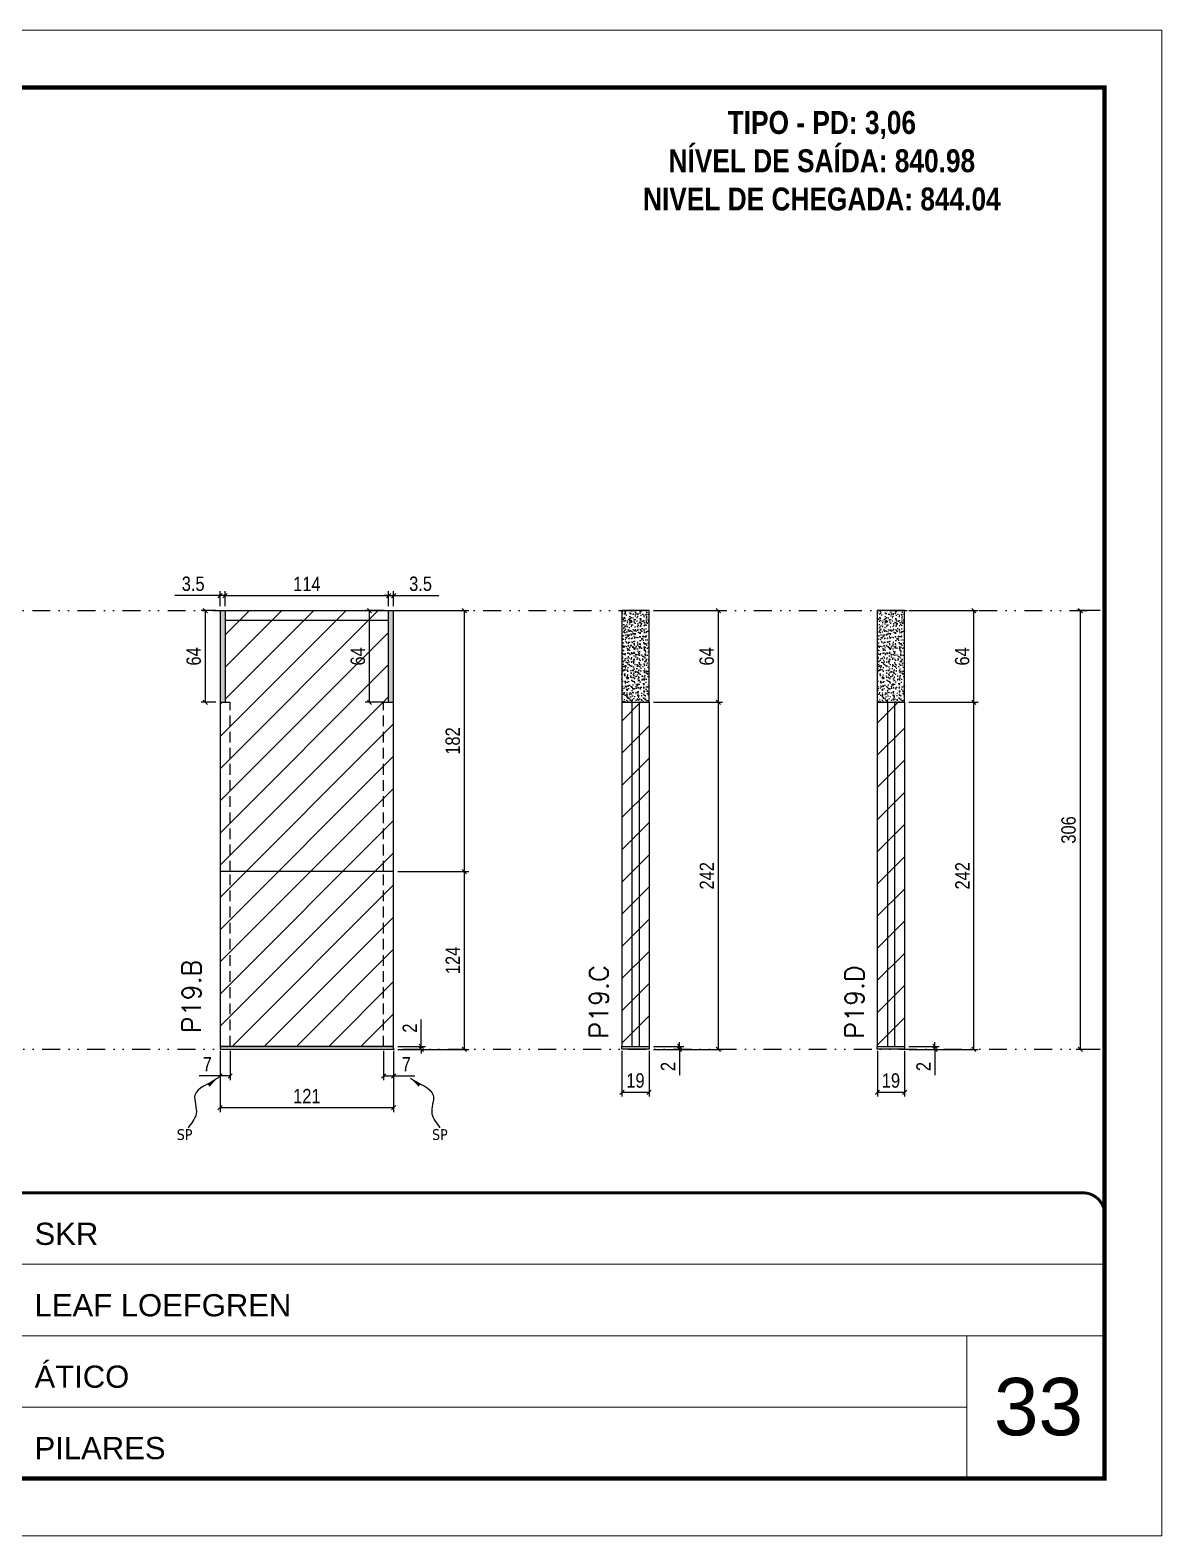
# Model space of a CAD drawing. Extents: x 14400 to 27878, y -21631 to 6985.
# Drawn here: x 15109 to 15898, y -3254 to -2204 of the extents above; entities that cross this region are included whole.
import ezdxf

# ---------------------------------------------------------------- set-up
doc = ezdxf.new("R2010")
doc.units = 0
for name, pattern in [('CONTINUO', [0]), ('DASHED', [0.75, 0.5, -0.25]), ('DIVIDE2', [0.625, 0.25, -0.125, 0, -0.125, 0, -0.125]), ('HIDDEN', [0.375, 0.25, -0.125])]:
    doc.linetypes.add(name, pattern=pattern)
for name, color, linetype, lineweight in [('CARIMBO', 255, 'Continuous', 9), ('Folhas', 255, 'Continuous', 9), ('Hachura', 251, 'Continuous', 9), ('SARRAFO DE PRESSAO', 251, 'DASHED', 9), ('Texto Seção', 7, 'Continuous', 15)]:
    doc.layers.add(name, color=color, linetype=linetype, lineweight=lineweight)
for name, color, linetype in [('COTA', 241, 'Continuous'), ('NOMENCLATURA', 7, 'Continuous'), ('Nível', 160, 'Continuous'), ('Painéis', 200, 'Continuous'), ('SARR_2.2x7', 40, 'Continuous'), ('texto', 7, 'Continuous')]:
    doc.layers.add(name, color=color, linetype=linetype)
doc.styles.add('ARIAL', font='arial.ttf')
doc.styles.add('COTA TECNICA', font='techl___.ttf', dxfattribs={"height": 10})
doc.styles.add('COTA TECNICA-50', font='techl___.ttf', dxfattribs={"height": 10})
doc.styles.add('REGUA-120', font='ROMANS.shx', dxfattribs={"height": 15})
doc.styles.add('ROMANC', font='techb___.ttf', dxfattribs={"height": 2.5})
doc.styles.get("Standard").update_dxf_attribs({"font": 'arial.ttf'})
doc.dimstyles.new('COTA PAINEL-50', dxfattribs={"dimtxt": 10, "dimasz": 3, "dimexe": 3, "dimexo": 3, "dimgap": 3, "dimtad": 1, "dimdec": 1, "dimzin": 12, "dimdsep": 46, "dimtxsty": 'COTA TECNICA-50', "dimblk1": 'OBLIQUE', "dimblk2": 'OBLIQUE', "dimsah": 1, "dimcen": 0.9, "dimclrd": 4, "dimclre": 4, "dimclrt": 240, "dimadec": 1, "dimazin": 3, "dimtfac": 1, "dimtdec": 1, "dimtmove": 0, "dimatfit": 3, "dimfxl": 1, "dimtolj": 1, "dimtzin": 12, "dimarcsym": 0})
doc.dimstyles.new('PAINEL', dxfattribs={"dimtxt": 10, "dimasz": 3, "dimexe": 3, "dimexo": 3, "dimgap": 3, "dimtad": 1, "dimdec": 1, "dimzin": 12, "dimdsep": 46, "dimtxsty": 'COTA TECNICA', "dimblk1": 'OBLIQUE', "dimblk2": 'OBLIQUE', "dimsah": 1, "dimcen": 0.9, "dimclrd": 4, "dimclre": 4, "dimclrt": 240, "dimadec": 1, "dimazin": 3, "dimtfac": 1, "dimtdec": 1, "dimtmove": 0, "dimatfit": 3, "dimfxl": 1, "dimtolj": 1, "dimtzin": 12, "dimarcsym": 0})
doc.dimstyles.get("Standard").update_dxf_attribs({"dimtxt": 0.18, "dimasz": 0.18, "dimexe": 0.18, "dimexo": 0.0625, "dimgap": 0.09, "dimtad": 0, "dimtih": 1, "dimtoh": 1, "dimdec": 4, "dimzin": 0, "dimdsep": 46, "dimtxsty": 'Standard', "dimcen": 0.09, "dimadec": 0, "dimazin": 0, "dimtfac": 1, "dimtdec": 4, "dimtofl": 0, "dimtmove": 0, "dimatfit": 3, "dimfxl": 1, "dimtolj": 1, "dimtzin": 0, "dimarcsym": 0})

# ---------------------------------------------------------------- blocks, each defined once
blk = doc.blocks.new('9999999999')
at = {"color": 30, "linetype": 'CONTINUO'}
for p, q in [((98564.6, 34379.6), (99584, 34379.6)), ((98564.6, 34329.8), (99488, 34329.8)), ((99584, 34329.8), (99488, 34329.8)), ((99488, 34329.8), (99488, 34230.2)), ((98564.6, 34280), (99488, 34280))]:
    blk.add_line(p, q, dxfattribs=at)
at = {"color": 30, "linetype": 'CONTINUO', "const_width": 2}
blk.add_lwpolyline([(99584, 34230.2), (99584, 34414.4, 0.414214), (99569, 34429.4), (98229, 34429.4, 0.414214), (98214, 34414.4), (98214, 34245.2, 0.414214), (98229, 34230.2), (99584, 34230.2)], format="xyb", dxfattribs=at)
at = {"layer": 'Folhas'}
blk.add_lwpolyline([(98139, 34190.2), (99624, 34190.2), (99624, 35240.2), (98139, 35240.2)], close=True, dxfattribs=at)
at = {"layer": 'Folhas', "color": 30, "const_width": 3}
blk.add_lwpolyline([(98214, 34230.2), (99584, 34230.2), (99584, 35200.2), (98214, 35200.2)], close=True, dxfattribs=at)
at = {"color": 7, "linetype": 'Continuous', "ltscale": 5, "style": 'ARIAL'}
for s, height, p in [('SKR', 15.48, (98837.7, 34393.1)), ('LEAF LOEFGREN', 15.483, (98837.7, 34343.3)), ('ÁTICO', 15.48, (98837.7, 34293.5)), ('PILARES', 15.48, (98837.7, 34243.7))]:
    blk.add_text(s, height=height, dxfattribs=at).set_placement(p)
blk = doc.blocks.new('_Oblique')
at = {"color": 0, "linetype": 'ByBlock', "lineweight": -2}
blk.add_line((-0.5, -0.5), (0.5, 0.5), dxfattribs=at)
blk = doc.blocks.new('*D1910')
at = {"layer": 'COTA', "color": 4, "lineweight": -2, "transparency": 16777216}
for p, q in [((15855.5, -2608.6), (15838.6, -2608.6)), ((15841.6, -2914.6), (15841.6, -2608.6)), ((15855.5, -2914.6), (15838.6, -2914.6))]:
    blk.add_line(p, q, dxfattribs=at)
at = {"layer": 'Defpoints', "color": 0, "transparency": 16777216}
for p in [(15841.6, -2608.6), (15858.5, -2608.6), (15858.5, -2914.6)]:
    blk.add_point(p, dxfattribs=at)
at = {"layer": 'COTA', "color": 4, "lineweight": -2, "transparency": 16777216, "xscale": 3, "yscale": 3, "zscale": 3}
for p, rotation in [((15841.6, -2608.6), 90), ((15841.6, -2914.6), 270)]:
    blk.add_blockref('_Oblique', p, dxfattribs=dict(at, rotation=rotation))
at = {"layer": 'COTA', "color": 240, "transparency": 16777216, "insert": (15833.4, -2761.6), "char_height": 10, "attachment_point": 5, "rotation": 90, "style": 'COTA TECNICA'}
blk.add_mtext('\\A1;306', dxfattribs=at)
blk = doc.blocks.new('*D1898')
at = {"layer": 'COTA', "color": 4, "lineweight": -2, "transparency": 16777216}
for p, q in [((15521.8, -2915.6), (15521.8, -2947.5)), ((15540.8, -2915.6), (15540.8, -2947.5)), ((15521.8, -2944.5), (15540.8, -2944.5))]:
    blk.add_line(p, q, dxfattribs=at)
at = {"layer": 'Defpoints', "color": 0, "transparency": 16777216}
for p in [(15521.8, -2912.6), (15540.8, -2912.6), (15540.8, -2944.5)]:
    blk.add_point(p, dxfattribs=at)
at = {"layer": 'COTA', "color": 4, "lineweight": -2, "transparency": 16777216, "xscale": 3, "yscale": 3, "zscale": 3, "rotation": 180}
blk.add_blockref('_Oblique', (15521.8, -2944.5), dxfattribs=at)
at = {"layer": 'COTA', "color": 4, "lineweight": -2, "transparency": 16777216, "xscale": 3, "yscale": 3, "zscale": 3}
blk.add_blockref('_Oblique', (15540.8, -2944.5), dxfattribs=at)
at = {"layer": 'COTA', "color": 240, "transparency": 16777216, "insert": (15531.3, -2936.4), "char_height": 10, "attachment_point": 5, "style": 'COTA TECNICA'}
blk.add_mtext('\\A1;19', dxfattribs=at)
blk = doc.blocks.new('*D1899')
at = {"layer": 'COTA', "color": 4, "lineweight": -2, "transparency": 16777216}
for p, q in [((15543.8, -2912.6), (15565, -2912.6)), ((15543.8, -2914.6), (15565, -2914.6)), ((15562, -2912.6), (15562, -2909.6)), ((15562, -2912.6), (15562, -2914.6)), ((15562, -2914.6), (15562, -2932.7))]:
    blk.add_line(p, q, dxfattribs=at)
at = {"layer": 'Defpoints', "color": 0, "transparency": 16777216}
for p in [(15540.8, -2912.6), (15540.8, -2914.6), (15562, -2912.6)]:
    blk.add_point(p, dxfattribs=at)
at = {"layer": 'COTA', "color": 4, "lineweight": -2, "transparency": 16777216, "xscale": 3, "yscale": 3, "zscale": 3}
for p, rotation in [((15562, -2912.6), 270), ((15562, -2914.6), 90)]:
    blk.add_blockref('_Oblique', p, dxfattribs=dict(at, rotation=rotation))
at = {"layer": 'COTA', "color": 240, "transparency": 16777216, "insert": (15554, -2926.6), "char_height": 10, "attachment_point": 5, "rotation": 90, "style": 'COTA TECNICA-50'}
blk.add_mtext('\\A1;2', dxfattribs=at)
blk = doc.blocks.new('*D1900')
at = {"layer": 'COTA', "color": 4, "lineweight": -2, "transparency": 16777216}
for p, q in [((15543.8, -2672.6), (15592.1, -2672.6)), ((15589.1, -2914.6), (15589.1, -2672.6)), ((15543.8, -2914.6), (15592.1, -2914.6))]:
    blk.add_line(p, q, dxfattribs=at)
at = {"layer": 'Defpoints', "color": 0, "transparency": 16777216}
for p in [(15540.8, -2672.6), (15589.1, -2672.6), (15540.8, -2914.6)]:
    blk.add_point(p, dxfattribs=at)
at = {"layer": 'COTA', "color": 4, "lineweight": -2, "transparency": 16777216, "xscale": 3, "yscale": 3, "zscale": 3}
for p, rotation in [((15589.1, -2672.6), 90), ((15589.1, -2914.6), 270)]:
    blk.add_blockref('_Oblique', p, dxfattribs=dict(at, rotation=rotation))
at = {"layer": 'COTA', "color": 240, "transparency": 16777216, "insert": (15581.1, -2793.6), "char_height": 10, "attachment_point": 5, "rotation": 90, "style": 'COTA TECNICA-50'}
blk.add_mtext('\\A1;242', dxfattribs=at)
blk = doc.blocks.new('*D1913')
at = {"layer": 'COTA', "color": 4, "lineweight": -2, "transparency": 16777216}
for p, q in [((15543.8, -2608.6), (15592.1, -2608.6)), ((15589.1, -2672.6), (15589.1, -2608.6)), ((15543.8, -2672.6), (15592.1, -2672.6))]:
    blk.add_line(p, q, dxfattribs=at)
at = {"layer": 'Defpoints', "color": 0, "transparency": 16777216}
for p in [(15540.8, -2608.6), (15589.1, -2608.6), (15540.8, -2672.6)]:
    blk.add_point(p, dxfattribs=at)
at = {"layer": 'COTA', "color": 4, "lineweight": -2, "transparency": 16777216, "xscale": 3, "yscale": 3, "zscale": 3}
for p, rotation in [((15589.1, -2608.6), 90), ((15589.1, -2672.6), 270)]:
    blk.add_blockref('_Oblique', p, dxfattribs=dict(at, rotation=rotation))
at = {"layer": 'COTA', "color": 240, "transparency": 16777216, "insert": (15581, -2640.6), "char_height": 10, "attachment_point": 5, "rotation": 90, "style": 'COTA TECNICA'}
blk.add_mtext('\\A1;64', dxfattribs=at)
blk = doc.blocks.new('*D1901')
at = {"layer": 'COTA', "color": 4, "lineweight": -2, "transparency": 16777216}
for p, q in [((15700, -2915.6), (15700, -2947.5)), ((15719, -2915.6), (15719, -2947.5)), ((15700, -2944.5), (15719, -2944.5))]:
    blk.add_line(p, q, dxfattribs=at)
at = {"layer": 'Defpoints', "color": 0, "transparency": 16777216}
for p in [(15700, -2912.6), (15719, -2912.6), (15719, -2944.5)]:
    blk.add_point(p, dxfattribs=at)
at = {"layer": 'COTA', "color": 4, "lineweight": -2, "transparency": 16777216, "xscale": 3, "yscale": 3, "zscale": 3, "rotation": 180}
blk.add_blockref('_Oblique', (15700, -2944.5), dxfattribs=at)
at = {"layer": 'COTA', "color": 4, "lineweight": -2, "transparency": 16777216, "xscale": 3, "yscale": 3, "zscale": 3}
blk.add_blockref('_Oblique', (15719, -2944.5), dxfattribs=at)
at = {"layer": 'COTA', "color": 240, "transparency": 16777216, "insert": (15709.5, -2936.4), "char_height": 10, "attachment_point": 5, "style": 'COTA TECNICA'}
blk.add_mtext('\\A1;19', dxfattribs=at)
blk = doc.blocks.new('*D1902')
at = {"layer": 'COTA', "color": 4, "lineweight": -2, "transparency": 16777216}
for p, q in [((15722, -2912.6), (15743.2, -2912.6)), ((15722, -2914.6), (15743.2, -2914.6)), ((15740.2, -2912.6), (15740.2, -2909.6)), ((15740.2, -2912.6), (15740.2, -2914.6)), ((15740.2, -2914.6), (15740.2, -2932.7))]:
    blk.add_line(p, q, dxfattribs=at)
at = {"layer": 'Defpoints', "color": 0, "transparency": 16777216}
for p in [(15719, -2912.6), (15719, -2914.6), (15740.2, -2912.6)]:
    blk.add_point(p, dxfattribs=at)
at = {"layer": 'COTA', "color": 4, "lineweight": -2, "transparency": 16777216, "xscale": 3, "yscale": 3, "zscale": 3}
for p, rotation in [((15740.2, -2912.6), 270), ((15740.2, -2914.6), 90)]:
    blk.add_blockref('_Oblique', p, dxfattribs=dict(at, rotation=rotation))
at = {"layer": 'COTA', "color": 240, "transparency": 16777216, "insert": (15732.2, -2926.6), "char_height": 10, "attachment_point": 5, "rotation": 90, "style": 'COTA TECNICA-50'}
blk.add_mtext('\\A1;2', dxfattribs=at)
blk = doc.blocks.new('*D1903')
at = {"layer": 'COTA', "color": 4, "lineweight": -2, "transparency": 16777216}
for p, q in [((15722, -2672.6), (15770.3, -2672.6)), ((15767.3, -2914.6), (15767.3, -2672.6)), ((15722, -2914.6), (15770.3, -2914.6))]:
    blk.add_line(p, q, dxfattribs=at)
at = {"layer": 'Defpoints', "color": 0, "transparency": 16777216}
for p in [(15719, -2672.6), (15767.3, -2672.6), (15719, -2914.6)]:
    blk.add_point(p, dxfattribs=at)
at = {"layer": 'COTA', "color": 4, "lineweight": -2, "transparency": 16777216, "xscale": 3, "yscale": 3, "zscale": 3}
for p, rotation in [((15767.3, -2672.6), 90), ((15767.3, -2914.6), 270)]:
    blk.add_blockref('_Oblique', p, dxfattribs=dict(at, rotation=rotation))
at = {"layer": 'COTA', "color": 240, "transparency": 16777216, "insert": (15759.3, -2793.6), "char_height": 10, "attachment_point": 5, "rotation": 90, "style": 'COTA TECNICA-50'}
blk.add_mtext('\\A1;242', dxfattribs=at)
blk = doc.blocks.new('*D1914')
at = {"layer": 'COTA', "color": 4, "lineweight": -2, "transparency": 16777216}
for p, q in [((15722, -2608.6), (15770.3, -2608.6)), ((15767.3, -2672.6), (15767.3, -2608.6)), ((15722, -2672.6), (15770.3, -2672.6))]:
    blk.add_line(p, q, dxfattribs=at)
at = {"layer": 'Defpoints', "color": 0, "transparency": 16777216}
for p in [(15719, -2608.6), (15767.3, -2608.6), (15719, -2672.6)]:
    blk.add_point(p, dxfattribs=at)
at = {"layer": 'COTA', "color": 4, "lineweight": -2, "transparency": 16777216, "xscale": 3, "yscale": 3, "zscale": 3}
for p, rotation in [((15767.3, -2608.6), 90), ((15767.3, -2672.6), 270)]:
    blk.add_blockref('_Oblique', p, dxfattribs=dict(at, rotation=rotation))
at = {"layer": 'COTA', "color": 240, "transparency": 16777216, "insert": (15759.2, -2640.6), "char_height": 10, "attachment_point": 5, "rotation": 90, "style": 'COTA TECNICA'}
blk.add_mtext('\\A1;64', dxfattribs=at)
blk = doc.blocks.new('*D2847')
at = {"layer": 'COTA', "color": 4, "lineweight": -2, "transparency": 16777216}
for p, q in [((15241.6, -2915.6), (15241.6, -2958.3)), ((15362.6, -2915.6), (15362.6, -2958.3)), ((15362.6, -2955.3), (15241.6, -2955.3))]:
    blk.add_line(p, q, dxfattribs=at)
at = {"layer": 'Defpoints', "color": 0, "transparency": 16777216}
for p in [(15241.6, -2912.6), (15362.6, -2912.6), (15241.6, -2955.3)]:
    blk.add_point(p, dxfattribs=at)
at = {"layer": 'COTA', "color": 4, "lineweight": -2, "transparency": 16777216, "xscale": 3, "yscale": 3, "zscale": 3, "rotation": 180}
blk.add_blockref('_Oblique', (15241.6, -2955.3), dxfattribs=at)
at = {"layer": 'COTA', "color": 4, "lineweight": -2, "transparency": 16777216, "xscale": 3, "yscale": 3, "zscale": 3}
blk.add_blockref('_Oblique', (15362.6, -2955.3), dxfattribs=at)
at = {"layer": 'COTA', "color": 240, "transparency": 16777216, "insert": (15302.1, -2947.2), "char_height": 10, "attachment_point": 5, "style": 'COTA TECNICA'}
blk.add_mtext('\\A1;121', dxfattribs=at)
blk = doc.blocks.new('*D2848')
at = {"layer": 'COTA', "color": 4, "lineweight": -2, "transparency": 16777216}
for p, q in [((15355.6, -2915.6), (15355.6, -2936.1)), ((15362.6, -2917.6), (15362.6, -2936.1)), ((15355.6, -2933.1), (15362.6, -2933.1)), ((15362.6, -2933.1), (15377.3, -2933.1))]:
    blk.add_line(p, q, dxfattribs=at)
at = {"layer": 'Defpoints', "color": 0, "transparency": 16777216}
for p in [(15355.6, -2912.6), (15362.6, -2914.6), (15362.6, -2933.1)]:
    blk.add_point(p, dxfattribs=at)
at = {"layer": 'COTA', "color": 4, "lineweight": -2, "transparency": 16777216, "xscale": 3, "yscale": 3, "zscale": 3, "rotation": 180}
blk.add_blockref('_Oblique', (15355.6, -2933.1), dxfattribs=at)
at = {"layer": 'COTA', "color": 4, "lineweight": -2, "transparency": 16777216, "xscale": 3, "yscale": 3, "zscale": 3}
blk.add_blockref('_Oblique', (15362.6, -2933.1), dxfattribs=at)
at = {"layer": 'COTA', "color": 240, "transparency": 16777216, "insert": (15371.5, -2925), "char_height": 10, "attachment_point": 5, "style": 'COTA TECNICA-50'}
blk.add_mtext('\\A1;7', dxfattribs=at)
blk = doc.blocks.new('*D2849')
at = {"layer": 'COTA', "color": 4, "lineweight": -2, "transparency": 16777216}
for p, q in [((15241.6, -2917.6), (15241.6, -2936.1)), ((15248.6, -2915.6), (15248.6, -2936.1)), ((15241.6, -2933.1), (15226.9, -2933.1)), ((15248.6, -2933.1), (15241.6, -2933.1))]:
    blk.add_line(p, q, dxfattribs=at)
at = {"layer": 'Defpoints', "color": 0, "transparency": 16777216}
for p in [(15241.6, -2914.6), (15248.6, -2912.6), (15241.6, -2933.1)]:
    blk.add_point(p, dxfattribs=at)
at = {"layer": 'COTA', "color": 4, "lineweight": -2, "transparency": 16777216, "xscale": 3, "yscale": 3, "zscale": 3, "rotation": 180}
blk.add_blockref('_Oblique', (15241.6, -2933.1), dxfattribs=at)
at = {"layer": 'COTA', "color": 4, "lineweight": -2, "transparency": 16777216, "xscale": 3, "yscale": 3, "zscale": 3}
blk.add_blockref('_Oblique', (15248.6, -2933.1), dxfattribs=at)
at = {"layer": 'COTA', "color": 240, "transparency": 16777216, "insert": (15232.7, -2925), "char_height": 10, "attachment_point": 5, "style": 'COTA TECNICA-50'}
blk.add_mtext('\\A1;7', dxfattribs=at)
blk = doc.blocks.new('*D2851')
at = {"layer": 'COTA', "color": 4, "linetype": 'ByBlock', "lineweight": -2, "transparency": 16777216}
for p, q in [((15365.6, -2790.6), (15415, -2790.6)), ((15412, -2914.6), (15412, -2790.6)), ((15365.6, -2914.6), (15415, -2914.6))]:
    blk.add_line(p, q, dxfattribs=at)
at = {"layer": 'Defpoints', "color": 0, "linetype": 'ByBlock', "transparency": 16777216}
for p in [(15362.6, -2790.6), (15412, -2790.6), (15362.6, -2914.6)]:
    blk.add_point(p, dxfattribs=at)
at = {"layer": 'COTA', "color": 4, "linetype": 'ByBlock', "lineweight": -2, "transparency": 16777216, "xscale": 3, "yscale": 3, "zscale": 3}
for p, rotation in [((15412, -2790.6), 90), ((15412, -2914.6), 270)]:
    blk.add_blockref('_Oblique', p, dxfattribs=dict(at, rotation=rotation))
at = {"layer": 'COTA', "color": 240, "linetype": 'ByBlock', "transparency": 16777216, "insert": (15403.9, -2852.6), "char_height": 10, "attachment_point": 5, "rotation": 90, "style": 'COTA TECNICA'}
blk.add_mtext('\\A1;124', dxfattribs=at)
blk = doc.blocks.new('*D2850')
at = {"layer": 'COTA', "color": 4, "lineweight": -2, "transparency": 16777216}
for p, q in [((15381.9, -2912.6), (15381.9, -2893.8)), ((15365.6, -2912.6), (15384.9, -2912.6)), ((15365.6, -2914.6), (15384.9, -2914.6)), ((15381.9, -2914.6), (15381.9, -2912.6)), ((15381.9, -2914.6), (15381.9, -2917.6))]:
    blk.add_line(p, q, dxfattribs=at)
at = {"layer": 'Defpoints', "color": 0, "transparency": 16777216}
for p in [(15362.6, -2912.6), (15362.6, -2914.6), (15381.9, -2914.6)]:
    blk.add_point(p, dxfattribs=at)
at = {"layer": 'COTA', "color": 4, "lineweight": -2, "transparency": 16777216, "xscale": 3, "yscale": 3, "zscale": 3}
for p, rotation in [((15381.9, -2912.6), 270), ((15381.9, -2914.6), 90)]:
    blk.add_blockref('_Oblique', p, dxfattribs=dict(at, rotation=rotation))
at = {"layer": 'COTA', "color": 240, "transparency": 16777216, "insert": (15373.9, -2899.8), "char_height": 10, "attachment_point": 5, "rotation": 90, "style": 'COTA TECNICA-50'}
blk.add_mtext('\\A1;2', dxfattribs=at)
blk = doc.blocks.new('*D2852')
at = {"layer": 'COTA', "color": 4, "linetype": 'ByBlock', "lineweight": -2, "transparency": 16777216}
for p, q in [((15365.6, -2790.6), (15415, -2790.6)), ((15412, -2914.6), (15412, -2790.6)), ((15365.6, -2914.6), (15415, -2914.6))]:
    blk.add_line(p, q, dxfattribs=at)
at = {"layer": 'Defpoints', "color": 0, "linetype": 'ByBlock', "transparency": 16777216}
for p in [(15362.6, -2790.6), (15412, -2790.6), (15362.6, -2914.6)]:
    blk.add_point(p, dxfattribs=at)
at = {"layer": 'COTA', "color": 4, "linetype": 'ByBlock', "lineweight": -2, "transparency": 16777216, "xscale": 3, "yscale": 3, "zscale": 3}
for p, rotation in [((15412, -2790.6), 90), ((15412, -2914.6), 270)]:
    blk.add_blockref('_Oblique', p, dxfattribs=dict(at, rotation=rotation))
at = {"layer": 'COTA', "color": 240, "linetype": 'ByBlock', "transparency": 16777216, "insert": (15403.9, -2852.6), "char_height": 10, "attachment_point": 5, "rotation": 90, "style": 'COTA TECNICA'}
blk.add_mtext('\\A1;124', dxfattribs=at)
blk = doc.blocks.new('*D2853')
at = {"layer": 'COTA', "color": 4, "lineweight": -2, "transparency": 16777216}
for p, q in [((15365.6, -2608.6), (15415, -2608.6)), ((15412, -2790.6), (15412, -2608.6)), ((15365.6, -2790.6), (15415, -2790.6))]:
    blk.add_line(p, q, dxfattribs=at)
at = {"layer": 'Defpoints', "color": 0, "transparency": 16777216}
for p in [(15362.6, -2608.6), (15412, -2608.6), (15362.6, -2790.6)]:
    blk.add_point(p, dxfattribs=at)
at = {"layer": 'COTA', "color": 4, "lineweight": -2, "transparency": 16777216, "xscale": 3, "yscale": 3, "zscale": 3}
for p, rotation in [((15412, -2608.6), 90), ((15412, -2790.6), 270)]:
    blk.add_blockref('_Oblique', p, dxfattribs=dict(at, rotation=rotation))
at = {"layer": 'COTA', "color": 240, "transparency": 16777216, "insert": (15403.9, -2699.6), "char_height": 10, "attachment_point": 5, "rotation": 90, "style": 'COTA TECNICA'}
blk.add_mtext('\\A1;182', dxfattribs=at)
blk = doc.blocks.new('*D2858')
at = {"layer": 'COTA', "color": 4, "lineweight": -2, "transparency": 16777216}
for p, q in [((15241.6, -2598.2), (15210, -2598.2)), ((15241.6, -2605.6), (15241.6, -2595.2)), ((15245.1, -2598.2), (15241.6, -2598.2)), ((15245.1, -2605.6), (15245.1, -2595.2)), ((15245.1, -2598.2), (15248.1, -2598.2))]:
    blk.add_line(p, q, dxfattribs=at)
at = {"layer": 'Defpoints', "color": 0, "transparency": 16777216}
for p in [(15241.6, -2598.2), (15241.6, -2608.6), (15245.1, -2608.6)]:
    blk.add_point(p, dxfattribs=at)
at = {"layer": 'COTA', "color": 4, "lineweight": -2, "transparency": 16777216, "xscale": 3, "yscale": 3, "zscale": 3}
blk.add_blockref('_Oblique', (15241.6, -2598.2), dxfattribs=at)
at = {"layer": 'COTA', "color": 4, "lineweight": -2, "transparency": 16777216, "xscale": 3, "yscale": 3, "zscale": 3, "rotation": 180}
blk.add_blockref('_Oblique', (15245.1, -2598.2), dxfattribs=at)
at = {"layer": 'COTA', "color": 240, "transparency": 16777216, "insert": (15222.8, -2590), "char_height": 10, "attachment_point": 5, "style": 'COTA TECNICA'}
blk.add_mtext('\\A1;3.5', dxfattribs=at)
blk = doc.blocks.new('*D2859')
at = {"layer": 'COTA', "color": 4, "lineweight": -2, "transparency": 16777216}
for p, q in [((15245.1, -2605.6), (15245.1, -2595.2)), ((15245.1, -2598.2), (15359.1, -2598.2)), ((15359.1, -2605.6), (15359.1, -2595.2))]:
    blk.add_line(p, q, dxfattribs=at)
at = {"layer": 'Defpoints', "color": 0, "transparency": 16777216}
for p in [(15359.1, -2598.2), (15245.1, -2608.6), (15359.1, -2608.6)]:
    blk.add_point(p, dxfattribs=at)
at = {"layer": 'COTA', "color": 4, "lineweight": -2, "transparency": 16777216, "xscale": 3, "yscale": 3, "zscale": 3, "rotation": 180}
blk.add_blockref('_Oblique', (15245.1, -2598.2), dxfattribs=at)
at = {"layer": 'COTA', "color": 4, "lineweight": -2, "transparency": 16777216, "xscale": 3, "yscale": 3, "zscale": 3}
blk.add_blockref('_Oblique', (15359.1, -2598.2), dxfattribs=at)
at = {"layer": 'COTA', "color": 240, "transparency": 16777216, "insert": (15302.1, -2590.1), "char_height": 10, "attachment_point": 5, "style": 'COTA TECNICA'}
blk.add_mtext('\\A1;114', dxfattribs=at)
blk = doc.blocks.new('*D2860')
at = {"layer": 'COTA', "color": 4, "lineweight": -2, "transparency": 16777216}
for p, q in [((15359.1, -2598.2), (15356.1, -2598.2)), ((15359.1, -2605.6), (15359.1, -2595.2)), ((15359.1, -2598.2), (15362.6, -2598.2)), ((15362.6, -2605.6), (15362.6, -2595.2)), ((15362.6, -2598.2), (15394.2, -2598.2))]:
    blk.add_line(p, q, dxfattribs=at)
at = {"layer": 'Defpoints', "color": 0, "transparency": 16777216}
for p in [(15362.6, -2598.2), (15359.1, -2608.6), (15362.6, -2608.6)]:
    blk.add_point(p, dxfattribs=at)
at = {"layer": 'COTA', "color": 4, "lineweight": -2, "transparency": 16777216, "xscale": 3, "yscale": 3, "zscale": 3}
blk.add_blockref('_Oblique', (15359.1, -2598.2), dxfattribs=at)
at = {"layer": 'COTA', "color": 4, "lineweight": -2, "transparency": 16777216, "xscale": 3, "yscale": 3, "zscale": 3, "rotation": 180}
blk.add_blockref('_Oblique', (15362.6, -2598.2), dxfattribs=at)
at = {"layer": 'COTA', "color": 240, "transparency": 16777216, "insert": (15381.4, -2590), "char_height": 10, "attachment_point": 5, "style": 'COTA TECNICA'}
blk.add_mtext('\\A1;3.5', dxfattribs=at)
blk = doc.blocks.new('*D2861')
at = {"layer": 'COTA', "color": 4, "lineweight": -2, "transparency": 16777216}
for p, q in [((15238.6, -2608.6), (15228.3, -2608.6)), ((15231.3, -2672.6), (15231.3, -2608.6)), ((15238.6, -2672.6), (15228.3, -2672.6))]:
    blk.add_line(p, q, dxfattribs=at)
at = {"layer": 'Defpoints', "color": 0, "transparency": 16777216}
for p in [(15231.3, -2608.6), (15241.6, -2608.6), (15241.6, -2672.6)]:
    blk.add_point(p, dxfattribs=at)
at = {"layer": 'COTA', "color": 4, "lineweight": -2, "transparency": 16777216, "xscale": 3, "yscale": 3, "zscale": 3}
for p, rotation in [((15231.3, -2608.6), 90), ((15231.3, -2672.6), 270)]:
    blk.add_blockref('_Oblique', p, dxfattribs=dict(at, rotation=rotation))
at = {"layer": 'COTA', "color": 240, "transparency": 16777216, "insert": (15223.2, -2640.6), "char_height": 10, "attachment_point": 5, "rotation": 90, "style": 'COTA TECNICA'}
blk.add_mtext('\\A1;64', dxfattribs=at)
blk = doc.blocks.new('*D2862')
at = {"layer": 'COTA', "color": 4, "lineweight": -2, "transparency": 16777216}
for p, q in [((15356.1, -2608.6), (15342.8, -2608.6)), ((15345.8, -2672.6), (15345.8, -2608.6)), ((15356.1, -2672.6), (15342.8, -2672.6))]:
    blk.add_line(p, q, dxfattribs=at)
at = {"layer": 'Defpoints', "color": 0, "transparency": 16777216}
for p in [(15345.8, -2608.6), (15359.1, -2608.6), (15359.1, -2672.6)]:
    blk.add_point(p, dxfattribs=at)
at = {"layer": 'COTA', "color": 4, "lineweight": -2, "transparency": 16777216, "xscale": 3, "yscale": 3, "zscale": 3}
for p, rotation in [((15345.8, -2608.6), 90), ((15345.8, -2672.6), 270)]:
    blk.add_blockref('_Oblique', p, dxfattribs=dict(at, rotation=rotation))
at = {"layer": 'COTA', "color": 240, "transparency": 16777216, "insert": (15337.7, -2640.6), "char_height": 10, "attachment_point": 5, "rotation": 90, "style": 'COTA TECNICA'}
blk.add_mtext('\\A1;64', dxfattribs=at)

msp = doc.modelspace()

# ---------------------------------------------------------------- hatches: boundary and pattern name
at = {"layer": 'COTA'}
h = msp.add_hatch(dxfattribs=at)
h.set_pattern_fill('AR-CONC', color=256, scale=0.03)
h.set_pattern_definition([(50, (-1585, 0), (5.4655401, -0.4781726), [0.5715, -6.2865]), (355, (-1585, 0), (-1.0573026, 5.7317054), [0.4572, -5.0292175]), (100.451445, (-1584.5445, -0.04), (4.4082374, 5.2535326), [0.4857003, -5.3427073]), (46.1842, (-1585, 1.524), (8.1323712, -1.2612698), [0.85725, -9.42975]), (96.63556, (-1584.322, 1.419), (7.122124, 7.4227837), [0.7285507, -8.0140682]), (351.18415, (-1585, 1.524), (7.122124, 7.4227837), [0.685799, -7.543792]), (21, (-1584.238, 1.143), (4.5484317, -3.067956), [0.5715, -6.2865]), (326, (-1584.238, 1.143), (1.8540609, 5.525639), [0.4572, -5.0292]), (71.451445, (-1583.859, 0.8873), (6.4024926, 2.457683), [0.4857003, -5.3426981]), (37.5, (-1585, 0), (0.0926581, 2.53665117), [0, -4.96824, 0, -5.1054, 0, -5.04825]), (7.5, (-1585, 0), (2.00458988, 3.00541724), [0, -2.91084, 0, -4.85394, 0, -1.92405]), (327.5, (-1586.6993, 0), (4.06771786, -0.17186232), [0, -1.905, 0, -5.9436, 0, -7.8867]), (317.5, (-1587.4613, 0), (4.44387544, 0.7627947), [0, -2.4765, 0, -3.94716, 0, -5.6007])])
h.paths.add_polyline_path([(15362.614, -2608.59), (15359.114, -2608.59), (15359.114, -2672.59), (15362.614, -2672.59)])
h.paths.add_polyline_path([(15245.114, -2608.59), (15241.614, -2608.59), (15241.614, -2672.59), (15245.114, -2672.59)])
h = msp.add_hatch(dxfattribs=at)
h.set_pattern_fill('AR-CONC', color=256, scale=0.03)
h.set_pattern_definition([(50, (69.3606, -5797.8755), (5.4655401, -0.4781726), [0.5715, -6.2865]), (355, (69.3606, -5797.8755), (-1.0573026, 5.7317054), [0.4572, -5.0292175]), (100.451445, (69.816, -5797.9154), (4.4082374, 5.2535326), [0.4857003, -5.3427073]), (46.1842, (69.3606, -5796.3515), (8.1323712, -1.2612698), [0.85725, -9.42975]), (96.63556, (70.038, -5796.457), (7.122124, 7.4227837), [0.7285507, -8.0140682]), (351.18415, (69.361, -5796.3515), (7.122124, 7.4227837), [0.685799, -7.543792]), (21, (70.1226, -5796.7325), (4.5484317, -3.067956), [0.5715, -6.2865]), (326, (70.1226, -5796.7325), (1.8540609, 5.525639), [0.4572, -5.0292]), (71.451445, (70.5016, -5796.988), (6.4024926, 2.457683), [0.4857003, -5.3426981]), (37.5, (69.3606, -5797.8755), (0.0926581, 2.53665117), [0, -4.96824, 0, -5.1054, 0, -5.04825]), (7.5, (69.3606, -5797.8755), (2.00458988, 3.00541724), [0, -2.91084, 0, -4.85394, 0, -1.92405]), (327.5, (67.6613, -5797.8755), (4.06771786, -0.17186232), [0, -1.905, 0, -5.9436, 0, -7.8867]), (317.5, (66.8993, -5797.8755), (4.44387544, 0.7627947), [0, -2.4765, 0, -3.94716, 0, -5.6007])])
h.paths.add_polyline_path([(15521.794, -2672.59), (15540.794, -2672.59), (15540.794, -2608.59), (15521.794, -2608.59)])
h = msp.add_hatch(dxfattribs=at)
h.set_pattern_fill('AR-CONC', color=256, scale=0.03)
h.set_pattern_definition([(50, (247.541, -5797.8755), (5.4655401, -0.4781726), [0.5715, -6.2865]), (355, (247.541, -5797.8755), (-1.0573026, 5.7317054), [0.4572, -5.0292175]), (100.451445, (247.9965, -5797.9154), (4.4082374, 5.2535326), [0.4857003, -5.3427073]), (46.1842, (247.541, -5796.3515), (8.1323712, -1.2612698), [0.85725, -9.42975]), (96.63556, (248.219, -5796.457), (7.122124, 7.4227837), [0.7285507, -8.0140682]), (351.18415, (247.541, -5796.3515), (7.122124, 7.4227837), [0.685799, -7.543792]), (21, (248.303, -5796.7325), (4.5484317, -3.067956), [0.5715, -6.2865]), (326, (248.303, -5796.7325), (1.8540609, 5.525639), [0.4572, -5.0292]), (71.451445, (248.682, -5796.988), (6.4024926, 2.457683), [0.4857003, -5.3426981]), (37.5, (247.541, -5797.8755), (0.0926581, 2.53665117), [0, -4.96824, 0, -5.1054, 0, -5.04825]), (7.5, (247.541, -5797.8755), (2.00458988, 3.00541724), [0, -2.91084, 0, -4.85394, 0, -1.92405]), (327.5, (245.8418, -5797.8755), (4.06771786, -0.17186232), [0, -1.905, 0, -5.9436, 0, -7.8867]), (317.5, (245.0798, -5797.8755), (4.44387544, 0.7627947), [0, -2.4765, 0, -3.94716, 0, -5.6007])])
h.paths.add_polyline_path([(15699.975, -2672.59), (15718.975, -2672.59), (15718.975, -2608.59), (15699.975, -2608.59)])
at = {"layer": 'Hachura'}
h = msp.add_hatch(dxfattribs=at)
h.set_pattern_fill('ANSI31', color=256, scale=5)
h.paths.add_polyline_path([(15053.561, -2672.59), (15050.061, -2672.59), (15050.061, -2622.59), (14936.061, -2622.59), (14936.061, -2672.59), (14932.561, -2672.59), (14932.561, -2790.59), (15053.561, -2790.59)])
h.paths.add_polyline_path([(15053.561, -2790.59), (14932.561, -2790.59), (14932.561, -2912.59), (15053.561, -2912.59)])
h.paths.add_polyline_path([(15362.614, -2790.59), (15241.614, -2790.59), (15241.614, -2912.59), (15362.614, -2912.59)])
h.paths.add_polyline_path([(15362.614, -2672.59), (15359.114, -2672.59), (15359.114, -2608.59), (15245.114, -2608.59), (15245.114, -2672.59), (15241.614, -2672.59), (15241.614, -2790.59), (15362.614, -2790.59)])
h.paths.add_polyline_path([(15540.794, -2672.59), (15521.794, -2672.59), (15521.794, -2912.59), (15540.794, -2912.59)])
h.paths.add_polyline_path([(15718.975, -2672.59), (15699.975, -2672.59), (15699.975, -2912.59), (15718.975, -2912.59)])

# ---------------------------------------------------------------- linework, layer by layer
at = {"layer": 'COTA'}
for p, q in [((15241.614, -2608.59), (15241.614, -2672.59)), ((15241.614, -2608.59), (15245.114, -2608.59)), ((15359.114, -2608.59), (15362.614, -2608.59)), ((15362.614, -2672.59), (15362.614, -2608.59))]:
    msp.add_line(p, q, dxfattribs=at)
for points in [[(15521.794, -2672.59), (15540.794, -2672.59), (15540.794, -2608.59), (15521.794, -2608.59)], [(15699.975, -2672.59), (15718.975, -2672.59), (15718.975, -2608.59), (15699.975, -2608.59)]]:
    msp.add_lwpolyline(points, close=True, dxfattribs=at)
at = {"layer": 'Nível', "color": 4, "linetype": 'DIVIDE2', "ltscale": 50}
for p, q in [((14827.62, -2608.59), (15858.467, -2608.59)), ((14488.467, -2914.59), (15858.467, -2914.59))]:
    msp.add_line(p, q, dxfattribs=at)
at = {"layer": 'Painéis'}
for p, q in [((15245.114, -2608.59), (15245.114, -2672.59)), ((15245.114, -2608.59), (15359.114, -2608.59)), ((15359.114, -2672.59), (15359.114, -2608.59)), ((15241.614, -2672.59), (15241.614, -2912.59)), ((15241.614, -2672.59), (15248.614, -2672.59)), ((15355.614, -2672.59), (15362.614, -2672.59)), ((15362.614, -2912.59), (15362.614, -2672.59)), ((15521.794, -2672.59), (15521.794, -2912.59)), ((15521.794, -2672.59), (15540.794, -2672.59)), ((15540.794, -2672.59), (15540.794, -2912.59)), ((15699.975, -2672.59), (15699.975, -2912.59)), ((15699.975, -2672.59), (15718.975, -2672.59)), ((15718.975, -2672.59), (15718.975, -2912.59)), ((15362.614, -2790.59), (15241.614, -2790.59)), ((15241.614, -2912.59), (15362.614, -2912.59)), ((15521.794, -2912.59), (15540.794, -2912.59)), ((15521.794, -2914.59), (15521.794, -2912.59)), ((15540.794, -2914.59), (15521.794, -2914.59)), ((15540.794, -2912.59), (15540.794, -2914.59)), ((15699.975, -2912.59), (15718.975, -2912.59)), ((15699.975, -2914.59), (15699.975, -2912.59)), ((15718.975, -2914.59), (15699.975, -2914.59)), ((15718.975, -2912.59), (15718.975, -2914.59))]:
    msp.add_line(p, q, dxfattribs=at)
msp.add_lwpolyline([(15362.614, -2912.59), (15241.614, -2912.59), (15241.614, -2914.59), (15362.614, -2914.59)], close=True, dxfattribs=at)
at = {"layer": 'SARR_2.2x7'}
for p, q in [((15359.114, -2615.59), (15245.114, -2615.59)), ((15528.794, -2672.59), (15528.794, -2912.59)), ((15533.794, -2672.59), (15533.794, -2912.59)), ((15706.975, -2672.59), (15706.975, -2912.59)), ((15711.975, -2672.59), (15711.975, -2912.59))]:
    msp.add_line(p, q, dxfattribs=at)
at = {"layer": 'SARR_2.2x7', "linetype": 'HIDDEN', "ltscale": 30}
for p, q in [((15248.614, -2790.59), (15248.614, -2672.59)), ((15355.614, -2790.59), (15355.614, -2672.59)), ((15248.614, -2912.59), (15248.614, -2790.59)), ((15355.614, -2912.59), (15355.614, -2790.59))]:
    msp.add_line(p, q, dxfattribs=at)

# ---------------------------------------------------------------- block references
at = {"layer": 'SARRAFO DE PRESSAO', "color": 6, "linetype": 'ByBlock'}
msp.add_blockref('9999999999', (-83725.511, -37444.079), dxfattribs=at)

# ---------------------------------------------------------------- texts
at = {"layer": 'CARIMBO', "style": 'ARIAL'}
msp.add_text('33', height=40, dxfattribs=at).set_placement((15781.328, -3183.73))
at = {"layer": 'NOMENCLATURA', "color": 2, "insert": (15661.306, -2260.288), "char_height": 16, "attachment_point": 2, "style": 'ROMANC'}
msp.add_mtext_dynamic_manual_height_columns('TIPO - PD: 3,06\\PNÍVEL DE SAÍDA: 840.98\\PNIVEL DE CHEGADA: 844.04', width=432.35115, gutter_width=1, heights=[0], dxfattribs=at)
at = {"layer": 'texto', "color": 0, "char_height": 7.5, "attachment_point": 5}
for insert in [(15216.837, -2974.082), (15394.862, -2974.082)]:
    msp.add_mtext('{\\fTahoma|b0|i0|c0|p34;\\C4;SP}', dxfattribs=dict(at, insert=insert))
at = {"layer": 'Texto Seção', "char_height": 13, "attachment_point": 7, "rotation": 90, "style": 'REGUA-120'}
for s, insert, width in [('P19.B', (15228.143, -2903.339), 285.32988), ('P19.C', (15512.344, -2907.179), 370.6998), ('P19.D', (15690.525, -2907.179), 370.6998)]:
    msp.add_mtext(s, dxfattribs=dict(at, insert=insert, width=width))

# ---------------------------------------------------------------- dimensions: what is measured, and where the dimension line sits
at = {"layer": 'COTA'}
for base, p1, p2, dimstyle, picture, middle in [((15241.614, -2598.171), (15245.114, -2608.59), (15241.614, -2608.59), 'PAINEL', '*D2858', (15222.811, -2589.952)), ((15359.114, -2598.171), (15245.114, -2608.59), (15359.114, -2608.59), 'PAINEL', '*D2859', (15302.114, -2590.098)), ((15362.614, -2598.171), (15359.114, -2608.59), (15362.614, -2608.59), 'PAINEL', '*D2860', (15381.417, -2589.952)), ((15362.614, -2933.101), (15355.614, -2912.59), (15362.614, -2914.59), 'COTA PAINEL-50', '*D2848', (15371.48, -2925.027))]:
    dim = msp.add_linear_dim(base=base, p1=p1, p2=p2, dimstyle=dimstyle, dxfattribs=at)
    dim.commit()
    dim.dimension.update_dxf_attribs({"geometry": picture, "text_midpoint": middle})
for base, p1, p2, angle, dimstyle, picture, middle in [((15231.304, -2608.59), (15241.614, -2672.59), (15241.614, -2608.59), 90, 'PAINEL', '*D2861', (15223.202, -2640.59)), ((15345.816, -2608.59), (15359.114, -2672.59), (15359.114, -2608.59), 90, 'PAINEL', '*D2862', (15337.713, -2640.59)), ((15411.981, -2608.59), (15362.614, -2790.59), (15362.614, -2608.59), 90, 'PAINEL', '*D2853', (15403.886, -2699.59)), ((15589.149, -2608.59), (15540.794, -2672.59), (15540.794, -2608.59), 90, 'PAINEL', '*D1913', (15581.047, -2640.59)), ((15767.329, -2608.59), (15718.975, -2672.59), (15718.975, -2608.59), 90, 'PAINEL', '*D1914', (15759.227, -2640.59)), ((15841.632, -2608.59), (15858.467, -2914.59), (15858.467, -2608.59), 90, 'PAINEL', '*D1910', (15833.413, -2761.59)), ((15589.149, -2672.59), (15540.794, -2914.59), (15540.794, -2672.59), 90, 'COTA PAINEL-50', '*D1900', (15581.076, -2793.59)), ((15767.329, -2672.59), (15718.975, -2914.59), (15718.975, -2672.59), 90, 'COTA PAINEL-50', '*D1903', (15759.256, -2793.59)), ((15241.614, -2933.101), (15248.614, -2912.59), (15241.614, -2914.59), 180, 'COTA PAINEL-50', '*D2849', (15232.749, -2925.027))]:
    dim = msp.add_linear_dim(base=base, p1=p1, p2=p2, angle=angle, dimstyle=dimstyle, dxfattribs=at)
    dim.commit()
    dim.dimension.update_dxf_attribs({"geometry": picture, "text_midpoint": middle})
at = {"layer": 'COTA', "linetype": 'ByBlock'}
for picture in ['*D2851', '*D2852']:
    dim = msp.add_aligned_dim(p1=(15362.614, -2914.59), p2=(15362.614, -2790.59), distance=-49.367, dimstyle='PAINEL', dxfattribs=at)
    dim.commit()
    dim.dimension.update_dxf_attribs({"geometry": picture, "text_midpoint": (15403.908, -2852.59)})
at = {"layer": 'COTA'}
for base, p1, p2, picture, middle in [((15381.872, -2914.59), (15362.614, -2912.59), (15362.614, -2914.59), '*D2850', (15381.872, -2899.844)), ((15561.988, -2912.59), (15540.794, -2914.59), (15540.794, -2912.59), '*D1899', (15561.988, -2926.646)), ((15740.168, -2912.59), (15718.975, -2914.59), (15718.975, -2912.59), '*D1902', (15740.168, -2926.646))]:
    dim = msp.add_linear_dim(base=base, p1=p1, p2=p2, angle=90, dimstyle='COTA PAINEL-50', dxfattribs=at)
    dim.commit()
    dim.dimension.update_dxf_attribs({"geometry": picture, "text_midpoint": middle, "dimtype": 160})
dim = msp.add_linear_dim(base=(15241.614, -2955.268), p1=(15362.614, -2912.59), p2=(15241.614, -2912.59), angle=180, dimstyle='PAINEL', override={"dimarcsym": 2}, dxfattribs=at)
dim.commit()
dim.dimension.update_dxf_attribs({"geometry": '*D2847', "text_midpoint": (15302.114, -2947.21)})
for base, p1, p2, picture, middle in [((15540.794, -2944.485), (15521.794, -2912.59), (15540.794, -2912.59), '*D1898', (15531.294, -2936.397)), ((15718.975, -2944.485), (15699.975, -2912.59), (15718.975, -2912.59), '*D1901', (15709.475, -2936.397))]:
    dim = msp.add_linear_dim(base=base, p1=p1, p2=p2, dimstyle='PAINEL', override={"dimarcsym": 2}, dxfattribs=at)
    dim.commit()
    dim.dimension.update_dxf_attribs({"geometry": picture, "text_midpoint": middle})

# ---------------------------------------------------------------- leaders
at = {"layer": 'COTA', "path_type": 1}
for points in [[(15239.785, -2934.771), (15224, -2946.606), (15224.925, -2959.612), (15219.372, -2969.394)], [(15374.443, -2934.771), (15390.228, -2946.606), (15389.303, -2959.612), (15394.856, -2969.394)]]:
    msp.add_leader(points, dimstyle='Standard', override={"dimasz": 8}, dxfattribs=at)

doc.saveas('drawing.dxf')
